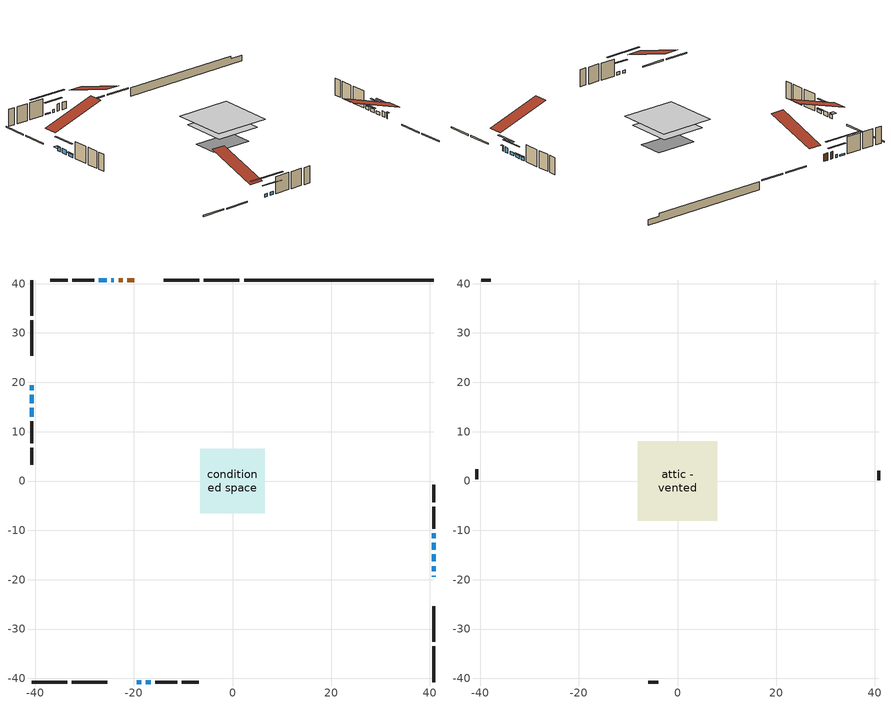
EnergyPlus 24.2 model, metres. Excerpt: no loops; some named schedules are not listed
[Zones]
conditioned space
 floor outside (Floor1 construction): -0.84,-0.84 -0.84,0.84 0.84,0.84 0.84,-0.84 z0.47
 floor adiabatic (AdiabaticFloorConstruction): -6.54,-6.54 -6.54,6.54 6.54,6.54 6.54,-6.54 z2.91
 floor foundation (Slab1 construction): -6.01,-3.59 -6.01,3.59 6.01,3.59 6.01,-3.59 z-1.87
 wall outside (RimJoist1 construction): 1.41,40.74 -5.79,40.74 / -40.74,-40.74 -33.54,-40.74 / -40.74,40.74 -40.74,33.54 / 40.74,-40.74 40.74,-33.54 z0.47:0.77
 wall outside (RimJoist2 construction): -6.72,40.74 -13.92,40.74 / -32.61,-40.74 -25.41,-40.74 / -40.74,32.61 -40.74,25.41 / 40.74,-32.61 40.74,-25.41 z0.47:0.77
 wall outside (AdiabaticWallConstruction 1): -19.9,40.74 -21.36,40.74 / -22.28,40.74 -23.1,40.74 z0.47:2.5
 wall outside (AdiabaticWallConstruction): -40.74,19.44 -40.74,18.37 z0.47:1.69; -40.74,17.44 -40.74,15.77 z0.47:1.71; -40.74,14.84 -40.74,13.06 / -17.59,-40.74 -16.57,-40.74 / 40.74,-16.31 40.74,-14.88 z0.47:1.33; -24.02,40.74 -24.58,40.74 z0.47:1.23; -25.51,40.74 -27.14,40.74 z0.47:0.85; -19.44,-40.74 -18.52,-40.74 z0.47:1.26; 40.74,-19.44 40.74,-19.18 z0.47:2; 40.74,-18.25 40.74,-17.24 z0.47:1.99; 40.74,-13.96 40.74,-12.53 / 40.74,-11.61 40.74,-10.56 z0.47:1.44
 wall outside (Wall1 construction): -28.07,40.74 -32.51,40.74 / -15.64,-40.74 -11.2,-40.74 / -40.74,12.13 -40.74,7.69 / 40.74,-9.63 40.74,-5.19 z0.47:5.35
 wall outside (Wall2 construction): -33.44,40.74 -36.9,40.74 / -10.27,-40.74 -6.81,-40.74 / -40.74,6.76 -40.74,3.3 / 40.74,-4.26 40.74,-0.8 z0.47:5.35
 wall foundation (FoundationWall1 construction): 2.34,40.74,-1.87 2.34,40.74,0.47 36.9,40.74,0.47 36.9,40.74,-0.31 40.74,40.74,-0.31 40.74,40.74,-1.87
 window (WindowConstruction 8): -40.74,19.44 -40.74,18.37 z0.47:1.69
 window (WindowConstruction 5): -40.74,17.44 -40.74,15.77 z0.47:1.71
 window (WindowConstruction 6): -40.74,14.84 -40.74,13.06 z0.47:1.33
 window (WindowConstruction 7): -24.02,40.74 -24.58,40.74 z0.47:1.23
 window (WindowConstruction 10): -25.51,40.74 -27.14,40.74 z0.47:0.85
 window (WindowConstruction 11): -19.44,-40.74 -18.52,-40.74 z0.47:1.26
 window (WindowConstruction 9): -17.59,-40.74 -16.57,-40.74 z0.47:1.33
 window (WindowConstruction): 40.74,-19.44 40.74,-19.18 z0.47:1.99
 window (WindowConstruction 1): 40.74,-18.25 40.74,-17.24 z0.47:1.99
 window (WindowConstruction 2): 40.74,-16.31 40.74,-14.89 z0.47:1.33
 window (WindowConstruction 3): 40.74,-13.96 40.74,-12.53 z0.47:1.44
 window (WindowConstruction 4): 40.74,-11.6 40.74,-10.56 z0.47:1.44
 door (Door): -19.9,40.74 -21.36,40.74 z0.47:2.5
 door (Door 1): -22.29,40.74 -23.1,40.74 z0.47:2.5
 ceiling adiabatic (AdiabaticFloorConstruction): 6.54,-6.54 6.54,6.54 -6.54,6.54 -6.54,-6.54 z2.91
attic - vented
 floor to conditioned space (Floor2 construction Reversed): -8.03,-8.03 -8.03,8.03 8.03,8.03 8.03,-8.03 z5.35
 wall outside (Wall3 construction): -37.83,40.74 -39.81,40.74 / -5.88,-40.74 -3.9,-40.74 / -40.74,2.37 -40.74,0.39 / 40.74,0.13 40.74,2.11 z0.47:5.35
 roof outside (Roof1 construction): -18.97,40.74,5.35 -18.97,25.11,10.56 -14.85,25.11,10.56 -14.85,40.74,5.35; -20.36,-40.74,5.35 -20.36,-25.11,10.56 -24.48,-25.11,10.56 -24.48,-40.74,5.35; -40.74,20.36,5.35 -25.11,20.36,10.56 -25.11,24.48,10.56 -40.74,24.48,5.35; 40.74,-20.36,5.35 25.11,-20.36,10.56 25.11,-24.48,10.56 40.74,-24.48,5.35
shading: -40.74,18.24 -40.74,19.57 -41.96,19.57 -41.96,18.24 z1.82; -40.74,13.13 -40.74,20.08 -41.15,20.08 -41.15,13.13 z4.35; -40.74,12.86 -40.74,15.04 -41.15,15.04 -41.15,12.86 z1.53; -27.22,40.74 -21.38,40.74 -21.38,41.15 -27.22,41.15 z3.87; -32.22,40.74 -20.43,40.74 -20.43,41.15 -32.22,41.15 z5.93; -13.44,-40.74 -24.52,-40.74 -24.52,-41.15 -13.44,-41.15 z6.34; -13.93,-40.74 -20.23,-40.74 -20.23,-41.15 -13.93,-41.15 z3.97; 40.74,-19.03 40.74,-19.59 41.2,-19.59 41.2,-19.03 z2.14; 40.74,-14.6 40.74,-20.89 41.15,-20.89 41.15,-14.6 z4.63; 40.74,-12.25 40.74,-18.95 41.15,-18.95 41.15,-12.25 z3.97; 40.74,-12.33 40.74,-14.16 41.15,-14.16 41.15,-12.33 z1.64; 40.74,-10.36 40.74,-11.81 41.15,-11.81 41.15,-10.36 z1.64
[Building]
Building 1: Terrain=Suburbs
[Site:Location]
Toronto City Centre_ON: Latitude {deg}=43.63; Longitude {deg}=-79.39; Time Zone {hr}=-5; Elevation {m}=77; Keep Site Location Information=Yes
[Site:GroundTemperature:Shallow]
5.01852, 3.26908, 3.12898, 3.95918, 7.29196, 10.6092, 13.4851, 15.3069, 15.4617, 13.9799, 11.1774, 7.9619
[Site:WaterMainsTemperature]
Calculation Method=Schedule; Temperature Schedule=mains temperature schedule
[Material] Roughness=Rough; Thermal Absorptance=0.9
Name | Thickness {m} | Conductivity {W/m-K} | Density {kg/m3} | Specific Heat {J/kg-K} | Solar Absorptance | Visible Absorptance
asphalt or fiberglass shingles | 0.00635 | 0.162714 | 1121.4 | 1465.45 | 0.4 | 0.4
ceiling loosefill ins | 0.169333 | 0.0480833 | 16.02 | 1046.75 | 0.7 | 0.7
ceiling stud and cavity | 0.1397 | 0.126333 | 65.682 | 1177.47 | 0.7 | 0.7
concrete 4.0 in. | 0.1016 | 1.803125 | 2242.8 | 837.4 | 0.7 | 0.7
concrete 8.0 in. | 0.2032 | 1.803125 | 2242.8 | 837.4 | 0.7 | 0.7
door material | 0.04445 | 0.0451087 | 512.64 | 1214.23 | 0.7 | 0.7
exterior vertical ins | 0.0243928 | 0.029427 | 32.04 | 1214.23 | 0.7 | 0.7
floor covering | 0.0127 | 0.0433444 | 54.468 | 1339.84 | 0.6 | 0.6
floor rigid ins; rim joist rigid ins | 0.051816 | 0.029427 | 32.04 | 1214.23 | 0.7 | 0.7
floor rigid ins 1; wall rigid ins | 0.512978 | 0.029427 | 32.04 | 1214.23 | 0.7 | 0.7
floor stud and cavity | 0.1397 | 0.150204 | 92.3553 | 1139.71 | 0.7 | 0.7
floor stud and cavity 1 | 0.1397 | 1.75129 | 37.0049 | 1207.88 | 0.7 | 0.7
furniture material conditioned space 1 | 0.1524 | 0.115458 | 640.8 | 1214.23 | 0.6 | 0.6
gypsum board | 0.0127 | 0.160291 | 801 | 837.4 | 0.6 | 0.6
gypsum board 1 | 0.0127 | 0.160291 | 801 | 837.4 | 0.7 | 0.7
osb sheathing 0.5 in. | 0.0127 | 0.115458 | 512.64 | 1214.23 | 0.7 | 0.7
osb sheathing 0.75 in. | 0.01905 | 0.115458 | 512.64 | 1214.23 | 0.7 | 0.7
osb sheathing 2.0 in. | 0.0508 | 0.115458 | 512.64 | 1214.23 | 0.7 | 0.7
rim joist stud and cavity | 0.0508 | 0.0451784 | 125.044 | 1163.47 | 0.6 | 0.6
rim joist stud and cavity 1 | 0.0508 | 0.115594 | 125.044 | 1163.47 | 0.6 | 0.6
wall stud and cavity | 0.1397 | 0.074496 | 139.0536 | 1170.24 | 0.7 | 0.7
wall stud and cavity 1 | 0.1397 | 0.0848539 | 139.0536 | 1170.24 | 0.7 | 0.7
wall stud and cavity 2 | 0.0889 | 6.1454 | 50.32683 | 1063.81 | 0.6 | 0.6
wall stud and cavity 3 | 0.0889 | 0.380278 | 52.3479 | 1209.89 | 0.7 | 0.7
wall stud and cavity 4 | 0.0889 | 0.391764 | 83.0341 | 1211.67 | 0.7 | 0.7
wood siding | 0.0254 | 0.102417 | 544.68 | 1172.36 | 0.4 | 0.4
wood siding 1 | 0.00254 | 0.102417 | 544.68 | 1172.36 | 0.4 | 0.4
wood siding 2; wood siding 3; wood siding 4 | 0.0254 | 0.102417 | 544.68 | 1172.36 | 0.7 | 0.7
[WindowMaterial:SimpleGlazingSystem]
Name | U-Factor {W/m2-K} | Solar Heat Gain Coefficient
WindowMaterial | 2.2553 | 0.47
WindowMaterial 1 | 2.643109 | 0.67
WindowMaterial 10 | 2.36318 | 0.38
WindowMaterial 11 | 2.674338 | 0.49
WindowMaterial 2 | 2.66412 | 0.58
WindowMaterial 3 | 2.67036 | 0.56
WindowMaterial 4 | 2.6732 | 0.53
WindowMaterial 5 | 2.66866 | 0.51
WindowMaterial 6 | 2.66866 | 0.57
WindowMaterial 7 | 2.67377 | 0.42
WindowMaterial 8 | 2.15367 | 0.57
WindowMaterial 9 | 2.6732 | 0.43
[Construction]
AdiabaticFloorConstruction: floor stud and cavity 1, floor rigid ins 1, osb sheathing 0.75 in., floor covering
AdiabaticWallConstruction: wood siding 3, wall rigid ins, wall stud and cavity 3, gypsum board
AdiabaticWallConstruction 1: wood siding 4, wall rigid ins, wall stud and cavity 3, gypsum board
Door; Door 1: door material
Floor1 construction: floor stud and cavity, floor rigid ins, osb sheathing 0.75 in., floor covering
Floor2 construction Reversed: gypsum board, ceiling stud and cavity, ceiling loosefill ins
FoundationWall1 construction: concrete 8.0 in., gypsum board 1
furniture construction conditioned space 1: furniture material conditioned space 1
PartitionWallConstruction: gypsum board, wall stud and cavity 4, gypsum board
RimJoist1 construction: wood siding 2, osb sheathing 2.0 in., rim joist stud and cavity
RimJoist2 construction: wood siding 2, rim joist rigid ins, osb sheathing 2.0 in., rim joist stud and cavity 1
Roof1 construction: asphalt or fiberglass shingles
Slab1 construction: concrete 4.0 in.
Wall1 construction: wood siding, osb sheathing 0.5 in., wall stud and cavity, gypsum board
Wall2 construction: wood siding, osb sheathing 0.5 in., wall stud and cavity 1, gypsum board
Wall3 construction: wood siding 1, wall stud and cavity 2
WindowConstruction: WindowMaterial
WindowConstruction 1: WindowMaterial 1
WindowConstruction 10: WindowMaterial 10
WindowConstruction 11: WindowMaterial 11
WindowConstruction 2: WindowMaterial 2
WindowConstruction 3: WindowMaterial 3
WindowConstruction 4: WindowMaterial 4
WindowConstruction 5: WindowMaterial 5
WindowConstruction 6: WindowMaterial 6
WindowConstruction 7: WindowMaterial 7
WindowConstruction 8: WindowMaterial 8
WindowConstruction 9: WindowMaterial 9
[Zone] Multiplier=1; Part of Total Floor Area=Yes
Name | Volume {m3}
attic - vented | 217.931
conditioned space | 610.6
[Space]
Name | Zone | Volume {m3}
attic - vented 1 | attic - vented | 217.931
conditioned space 1 | conditioned space | 610.6
[ZoneInfiltration:EffectiveLeakageArea]
infil attic - vented 1: Zone or Space=attic - vented 1; Schedule=Always On Discrete; Effective Air Leakage Area {cm2}=10847.2; Stack Coefficient=0.000701494; Wind Coefficient=1.7895e-05
[ZoneMixing]
whole house fan mix: Zone or Space=attic - vented; Schedule=Always On Continuous; Design Flow Rate Calculation Method=Flow/Zone; Design Flow Rate {m3/s}=0; Source Zone or Space=conditioned space
[SurfaceProperty:ExposedFoundationPerimeter]
Slab1: Exposed Perimeter Calculation Method=TotalExposedPerimeter; Total Exposed Perimeter {m}=38.406
[InternalMass] Zone or ZoneList=conditioned space; Space or SpaceList=conditioned space 1
Name | Construction | Surface Area {m2}
furniture mass conditioned space 1 | furniture construction conditioned space 1 | 104.16
partition wall mass | PartitionWallConstruction | 260.4
[Lights]
interior lighting: Zone or ZoneList or Space or SpaceList=conditioned space 1; Schedule=interior lighting schedule; Design Level Calculation Method=LightingLevel; Lighting Level {W}=343.2; Return Air Fraction=0; Fraction Radiant=0.6; Fraction Visible=0.2; Fraction Replaceable=1
[People]
occupants: Zone or ZoneList or Space or SpaceList=conditioned space 1; Number of People Schedule=occupants schedule; Number of People Calculation Method=People; Number of People=3; Fraction Radiant=0.314171; Sensible Heat Fraction=0.56303; Activity Level Schedule=occupants activity schedule; Carbon Dioxide Generation Rate {m3/s-W}=0; Enable ASHRAE 55 Comfort Warnings=No; Mean Radiant Temperature Calculation Type=EnclosureAveraged
[ElectricEquipment] Zone or ZoneList or Space or SpaceList=conditioned space 1; Design Level Calculation Method=EquipmentLevel
Name | Schedule | Design Level {W} | Fraction Latent | Fraction Radiant | Fraction Lost
clothes dryer | clothes dryer schedule | 140.772 | 0.015 | 0.081 | 0.85
clothes washer | clothes washer schedule | 32.1985 | 0.03 | 0.162 | 0.7
cooking range | cooking range schedule | 215.147 | 0.08 | 0.432 | 0.2
dishwasher | dishwasher schedule | 66.8632 | 0.3 | 0.18 | 0.4
fridge | fridge schedule | 72.9452 | 0 | 0.6 | 0
mech vent house fan | mech vent house fan schedule | 0.95 | 0 | 0 | 1
mech vent house fan cfis | mech vent house fan cfis schedule | 0 | 0 | 0 | 0
misc plug loads | misc plug loads schedule | 494.7 | 0.045 | 0.513 | 0.1
whole house fan | Always On Discrete | 0 | 0 | 0 | 1
[OtherEquipment] Zone or ZoneList or Space or SpaceList=conditioned space 1; Design Level Calculation Method=EquipmentLevel
Name | Fuel Type | Schedule | Design Level {W} | Fraction Latent | Fraction Radiant | Fraction Lost
clothes dryer 1 | Electricity | clothes dryer schedule | 0 | 0.015 | 0.081 | 0.85
cooking range 1 | Electricity | cooking range schedule | 0 | 0.08 | 0.432 | 0.2
general water use latent | None | general water use schedule | 62.594 | 1 | 0 | 0
general water use sensible | None | general water use schedule | -61.6891 | 0 | 0.6 | 0
mech vent house fan latent load | None | Always On Discrete | 0 | 1 | 0 | 0
mech vent house fan sensible load | None | Always On Discrete | 0 | 0 | 0 | 0
water heater energy adjustment1 | NaturalGas | Always On Discrete | 0.01 | 0 | 0 | 1
[ZoneInfiltration:DesignFlowRate] Zone or ZoneList or Space or SpaceList=conditioned space 1; Schedule=Always On Discrete; Design Flow Rate Calculation Method=Flow/Zone; Design Flow Rate {m3/s}=0
infil flow; natural vent flow; whole house fan flow
[AvailabilityManager:Scheduled]
central ac and furnace airloop Availability Manager: Schedule=Always On Discrete
[Foundation:Kiva]
Foundation Kiva 1: Initial Indoor Air Temperature {C}=18; Wall Height Above Grade {m}=0.470002; Wall Depth Below Slab {m}=0.2032; Custom Block Material Name 1=exterior vertical ins; Custom Block Depth 1 {m}=2.34001; Custom Block X Position 1 {m}=0.2159; Custom Block Z Position 1 {m}=0
[Foundation:Kiva:Settings]
Soil Conductivity {W/m-K}=0.849921; Soil Density {kg/m3}=1842.3; Soil Specific Heat {J/kg-K}=418.7; Ground Solar Absorptivity=0.9; Ground Thermal Absorptivity=0.9; Ground Surface Roughness {m}=0.03; Far-Field Width {m}=40; Deep-Ground Boundary Condition=ZeroFlux; Deep-Ground Depth {m}=40; Minimum Cell Dimension {m}=0.2; Maximum Cell Growth Coefficient=3; Simulation Timestep=Timestep
[Exterior:Lights]
exterior lighting: Schedule=exterior lighting schedule; Design Level {W}=75.6
[EnergyManagementSystem:GlobalVariable]
central_ac_and_furnace_airloop_Fan_RTF
infil_program_Qfan
infil_program_Qinf
natural_vent_program_Qnv
natural_vent_program_Qwhf
[EnergyManagementSystem:Sensor]
Name | Output:Variable or Output:Meter Index Key | Output:Variable or Output:Meter
airflow_gain | infil flow | Infiltration Sensible Heat Gain Energy
airflow_gain_1 | natural vent flow | Infiltration Sensible Heat Gain Energy
airflow_gain_2 | whole house fan flow | Infiltration Sensible Heat Gain Energy
airflow_loss | infil flow | Infiltration Sensible Heat Loss Energy
airflow_loss_1 | natural vent flow | Infiltration Sensible Heat Loss Energy
airflow_loss_2 | whole house fan flow | Infiltration Sensible Heat Loss Energy
clg_load_cond |  | Cooling:EnergyTransfer:Zone:CONDITIONED SPACE
clg_sp_s; clg_sp_s_1 | cooling setpoint | Schedule Value
clothes_dryer_exhaust_0_sch_s | clothes dryer exhaust 0 schedule | Schedule Value
cool_season | cooling season schedule | Schedule Value
htg_load_cond |  | Heating:EnergyTransfer:Zone:CONDITIONED SPACE
htg_sp_s; htg_sp_s_1 | heating setpoint | Schedule Value
ig_ee_conv | clothes dryer | Electric Equipment Convective Heating Energy
ig_ee_conv_2 | cooking range | Electric Equipment Convective Heating Energy
ig_ee_conv_4 | fridge | Electric Equipment Convective Heating Energy
ig_ee_conv_5 | misc plug loads | Electric Equipment Convective Heating Energy
ig_ee_conv_6 | whole house fan | Electric Equipment Convective Heating Energy
ig_ee_rad | clothes dryer | Electric Equipment Radiant Heating Energy
ig_ee_rad_2 | cooking range | Electric Equipment Radiant Heating Energy
ig_ee_rad_4 | fridge | Electric Equipment Radiant Heating Energy
ig_ee_rad_5 | misc plug loads | Electric Equipment Radiant Heating Energy
ig_ee_rad_6 | whole house fan | Electric Equipment Radiant Heating Energy
ig_lgt_conv | interior lighting | Lights Convective Heating Energy
ig_lgt_rad | interior lighting | Lights Radiant Heating Energy
ig_lgt_vis | interior lighting | Lights Visible Radiation Heating Energy
ig_oe_conv | clothes dryer 1 | Other Equipment Convective Heating Energy
ig_oe_conv_1 | cooking range 1 | Other Equipment Convective Heating Energy
ig_oe_conv_2 | general water use latent | Other Equipment Convective Heating Energy
ig_oe_conv_3 | general water use sensible | Other Equipment Convective Heating Energy
ig_oe_conv_4 | water heater energy adjustment1 | Other Equipment Convective Heating Energy
ig_oe_rad | clothes dryer 1 | Other Equipment Radiant Heating Energy
ig_oe_rad_1 | cooking range 1 | Other Equipment Radiant Heating Energy
ig_oe_rad_2 | general water use latent | Other Equipment Radiant Heating Energy
ig_oe_rad_3 | general water use sensible | Other Equipment Radiant Heating Energy
ig_oe_rad_4 | water heater energy adjustment1 | Other Equipment Radiant Heating Energy
ig_ppl_conv | occupants | People Convective Heating Energy
ig_ppl_rad | occupants | People Radiant Heating Energy
im_conv | furniture mass conditioned space 1 | Surface Inside Face Convection Heat Gain Energy
im_conv_1 | partition wall mass | Surface Inside Face Convection Heat Gain Energy
im_ig | furniture mass conditioned space 1 | Surface Inside Face Internal Gains Radiation Heat Gain Energy
im_ig_1 | partition wall mass | Surface Inside Face Internal Gains Radiation Heat Gain Energy
im_lgt | furniture mass conditioned space 1 | Surface Inside Face Lights Radiation Heat Gain Energy
im_lgt_1 | partition wall mass | Surface Inside Face Lights Radiation Heat Gain Energy
im_sol | furniture mass conditioned space 1 | Surface Inside Face Solar Radiation Heat Gain Energy
im_sol_1 | partition wall mass | Surface Inside Face Solar Radiation Heat Gain Energy
im_surf | furniture mass conditioned space 1 | Surface Inside Face Net Surface Thermal Radiation Heat Gain Energy
im_surf_1 | partition wall mass | Surface Inside Face Net Surface Thermal Radiation Heat Gain Energy
mv_conv | mech vent house fan | Electric Equipment Convective Heating Energy
mv_conv_1 | mech vent house fan cfis | Electric Equipment Convective Heating Energy
mv_conv_2 | mech vent house fan latent load | Other Equipment Convective Heating Energy
mv_conv_3 | mech vent house fan sensible load | Other Equipment Convective Heating Energy
mv_rad | mech vent house fan | Electric Equipment Radiant Heating Energy
mv_rad_1 | mech vent house fan cfis | Electric Equipment Radiant Heating Energy
mv_rad_2 | mech vent house fan latent load | Other Equipment Radiant Heating Energy
mv_rad_3 | mech vent house fan sensible load | Other Equipment Radiant Heating Energy
natural_vent_s | natural vent schedule | Schedule Value
out_pb_s |  | Site Outdoor Air Barometric Pressure
out_wt_s |  | Site Outdoor Air Humidity Ratio
site_vw_s |  | Site Wind Speed
ss_back_out | Window1 | Surface Window Shortwave from Zone Back Out Window Heat Transfer Rate
ss_back_out_1 | Window10 | Surface Window Shortwave from Zone Back Out Window Heat Transfer Rate
ss_back_out_10 | Window8 | Surface Window Shortwave from Zone Back Out Window Heat Transfer Rate
ss_back_out_11 | Window9 | Surface Window Shortwave from Zone Back Out Window Heat Transfer Rate
ss_back_out_2 | Window13 | Surface Window Shortwave from Zone Back Out Window Heat Transfer Rate
ss_back_out_3 | Window14 | Surface Window Shortwave from Zone Back Out Window Heat Transfer Rate
ss_back_out_4 | Window15 | Surface Window Shortwave from Zone Back Out Window Heat Transfer Rate
ss_back_out_5 | Window17 | Surface Window Shortwave from Zone Back Out Window Heat Transfer Rate
ss_back_out_6 | Window3 | Surface Window Shortwave from Zone Back Out Window Heat Transfer Rate
ss_back_out_7 | Window5 | Surface Window Shortwave from Zone Back Out Window Heat Transfer Rate
ss_back_out_8 | Window6 | Surface Window Shortwave from Zone Back Out Window Heat Transfer Rate
ss_back_out_9 | Window7 | Surface Window Shortwave from Zone Back Out Window Heat Transfer Rate
ss_conv | Door1 | Surface Inside Face Convection Heat Gain Energy
ss_conv_1 | Door4 | Surface Inside Face Convection Heat Gain Energy
ss_conv_10 | Window6 | Surface Inside Face Convection Heat Gain Energy
ss_conv_11 | Window7 | Surface Inside Face Convection Heat Gain Energy
ss_conv_12 | Window8 | Surface Inside Face Convection Heat Gain Energy
ss_conv_13 | Window9 | Surface Inside Face Convection Heat Gain Energy
ss_conv_2 | Window1 | Surface Inside Face Convection Heat Gain Energy
ss_conv_3 | Window10 | Surface Inside Face Convection Heat Gain Energy
ss_conv_4 | Window13 | Surface Inside Face Convection Heat Gain Energy
ss_conv_5 | Window14 | Surface Inside Face Convection Heat Gain Energy
ss_conv_6 | Window15 | Surface Inside Face Convection Heat Gain Energy
ss_conv_7 | Window17 | Surface Inside Face Convection Heat Gain Energy
ss_conv_8 | Window3 | Surface Inside Face Convection Heat Gain Energy
ss_conv_9 | Window5 | Surface Inside Face Convection Heat Gain Energy
ss_ig | Door1 | Surface Inside Face Internal Gains Radiation Heat Gain Energy
ss_ig_1 | Door4 | Surface Inside Face Internal Gains Radiation Heat Gain Energy
ss_ig_10 | Window6 | Surface Inside Face Internal Gains Radiation Heat Gain Energy
ss_ig_11 | Window7 | Surface Inside Face Internal Gains Radiation Heat Gain Energy
ss_ig_12 | Window8 | Surface Inside Face Internal Gains Radiation Heat Gain Energy
ss_ig_13 | Window9 | Surface Inside Face Internal Gains Radiation Heat Gain Energy
ss_ig_2 | Window1 | Surface Inside Face Internal Gains Radiation Heat Gain Energy
ss_ig_3 | Window10 | Surface Inside Face Internal Gains Radiation Heat Gain Energy
ss_ig_4 | Window13 | Surface Inside Face Internal Gains Radiation Heat Gain Energy
ss_ig_5 | Window14 | Surface Inside Face Internal Gains Radiation Heat Gain Energy
ss_ig_6 | Window15 | Surface Inside Face Internal Gains Radiation Heat Gain Energy
ss_ig_7 | Window17 | Surface Inside Face Internal Gains Radiation Heat Gain Energy
ss_ig_8 | Window3 | Surface Inside Face Internal Gains Radiation Heat Gain Energy
ss_ig_9 | Window5 | Surface Inside Face Internal Gains Radiation Heat Gain Energy
ss_lgt | Door1 | Surface Inside Face Lights Radiation Heat Gain Energy
ss_lgt_1 | Door4 | Surface Inside Face Lights Radiation Heat Gain Energy
ss_sol | Door1 | Surface Inside Face Solar Radiation Heat Gain Energy
ss_sol_1 | Door4 | Surface Inside Face Solar Radiation Heat Gain Energy
ss_surf | Door1 | Surface Inside Face Net Surface Thermal Radiation Heat Gain Energy
ss_surf_1 | Door4 | Surface Inside Face Net Surface Thermal Radiation Heat Gain Energy
ss_surf_10 | Window6 | Surface Inside Face Net Surface Thermal Radiation Heat Gain Energy
ss_surf_11 | Window7 | Surface Inside Face Net Surface Thermal Radiation Heat Gain Energy
ss_surf_12 | Window8 | Surface Inside Face Net Surface Thermal Radiation Heat Gain Energy
ss_surf_13 | Window9 | Surface Inside Face Net Surface Thermal Radiation Heat Gain Energy
ss_surf_2 | Window1 | Surface Inside Face Net Surface Thermal Radiation Heat Gain Energy
ss_surf_3 | Window10 | Surface Inside Face Net Surface Thermal Radiation Heat Gain Energy
ss_surf_4 | Window13 | Surface Inside Face Net Surface Thermal Radiation Heat Gain Energy
ss_surf_5 | Window14 | Surface Inside Face Net Surface Thermal Radiation Heat Gain Energy
ss_surf_6 | Window15 | Surface Inside Face Net Surface Thermal Radiation Heat Gain Energy
ss_surf_7 | Window17 | Surface Inside Face Net Surface Thermal Radiation Heat Gain Energy
ss_surf_8 | Window3 | Surface Inside Face Net Surface Thermal Radiation Heat Gain Energy
ss_surf_9 | Window5 | Surface Inside Face Net Surface Thermal Radiation Heat Gain Energy
ss_trans_in | Window1 | Surface Window Transmitted Solar Radiation Rate
ss_trans_in_1 | Window10 | Surface Window Transmitted Solar Radiation Rate
ss_trans_in_10 | Window8 | Surface Window Transmitted Solar Radiation Rate
ss_trans_in_11 | Window9 | Surface Window Transmitted Solar Radiation Rate
ss_trans_in_2 | Window13 | Surface Window Transmitted Solar Radiation Rate
ss_trans_in_3 | Window14 | Surface Window Transmitted Solar Radiation Rate
ss_trans_in_4 | Window15 | Surface Window Transmitted Solar Radiation Rate
ss_trans_in_5 | Window17 | Surface Window Transmitted Solar Radiation Rate
ss_trans_in_6 | Window3 | Surface Window Transmitted Solar Radiation Rate
ss_trans_in_7 | Window5 | Surface Window Transmitted Solar Radiation Rate
ss_trans_in_8 | Window6 | Surface Window Transmitted Solar Radiation Rate
ss_trans_in_9 | Window7 | Surface Window Transmitted Solar Radiation Rate
ss_trans_out | Window1 | Surface Inside Face Initial Transmitted Diffuse Transmitted Out Window Solar Radiation Rate
ss_trans_out_1 | Window10 | Surface Inside Face Initial Transmitted Diffuse Transmitted Out Window Solar Radiation Rate
ss_trans_out_10 | Window8 | Surface Inside Face Initial Transmitted Diffuse Transmitted Out Window Solar Radiation Rate
ss_trans_out_11 | Window9 | Surface Inside Face Initial Transmitted Diffuse Transmitted Out Window Solar Radiation Rate
ss_trans_out_2 | Window13 | Surface Inside Face Initial Transmitted Diffuse Transmitted Out Window Solar Radiation Rate
